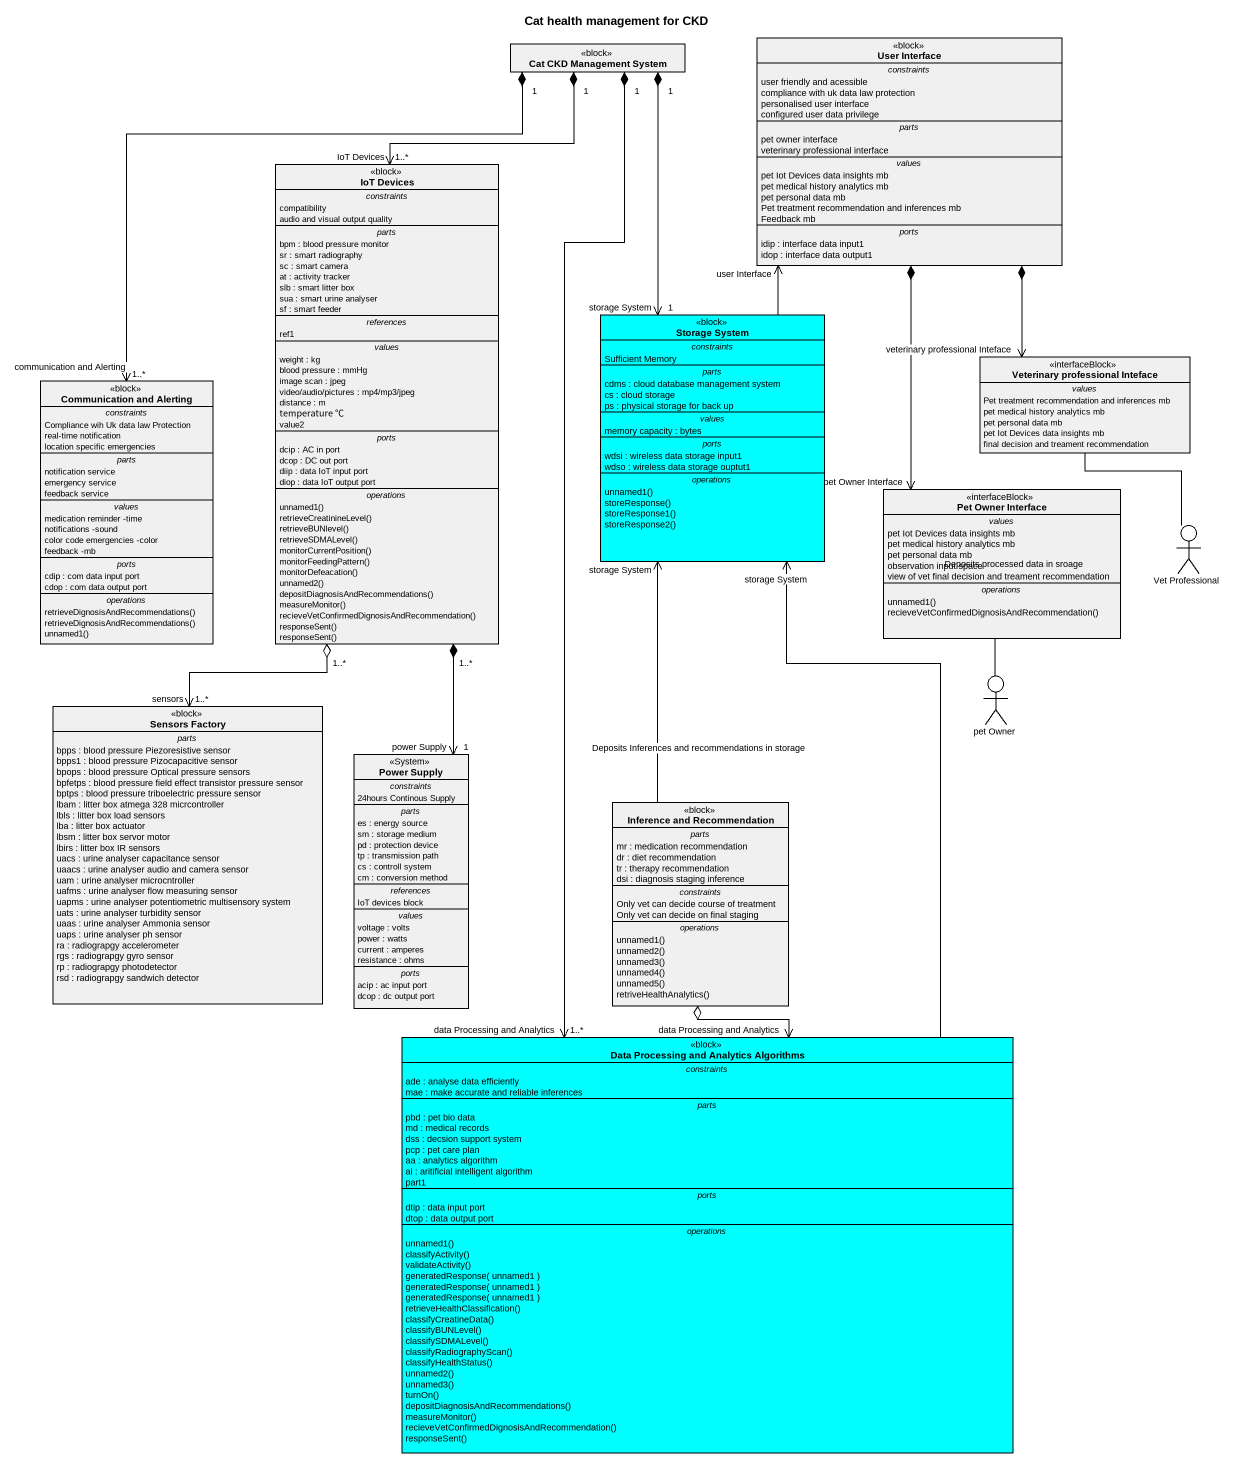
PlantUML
@startuml
title Cat health management for CKD
allowmixing
hide circle
hide empty members
class "Cat CKD Management System" as Cat_CKD_Management_System <<block>> #F0F0F0
class "User Interface" as User_Interface <<block>> #F0F0F0 {
  -- constraints --
  user friendly and acessible
  compliance with uk data law protection
  personalised user interface
  configured user data privilege
  -- parts --
  pet owner interface
  veterinary professional interface
  -- values --
  pet Iot Devices data insights mb
  pet medical history analytics mb
  pet personal data mb
  Pet treatment recommendation and inferences mb
  Feedback mb
  -- ports --
  idip : interface data input1
  idop : interface data output1
}
class "IoT Devices" as IoT_Devices <<block>> #F0F0F0 {
  -- constraints --
  compatibility
  audio and visual output quality
  -- parts --
  bpm : blood pressure monitor
  sr : smart radiography
  sc : smart camera
  at : activity tracker
  slb : smart litter box
  sua : smart urine analyser
  sf : smart feeder
  -- references --
  ref1
  -- values --
  weight : kg
  blood pressure : mmHg
  image scan : jpeg
  video/audio/pictures : mp4/mp3/jpeg
  distance : m
  temperature ℃
  value2
  -- ports --
  dcip : AC in port
  dcop : DC out port
  diip : data IoT input port
  diop : data IoT output port
  -- operations --
  unnamed1()
  retrieveCreatinineLevel()
  retrieveBUNlevel()
  retrieveSDMALevel()
  monitorCurrentPosition()
  monitorFeedingPattern()
  monitorDefeacation()
  unnamed2()
  depositDiagnosisAndRecommendations()
  measureMonitor()
  recieveVetConfirmedDignosisAndRecommendation()
  responseSent()
  responseSent()
}
class "Storage System" as Storage_System <<block>> #00FFFF {
  -- constraints --
  Sufficient Memory
  -- parts --
  cdms : cloud database management system
  cs : cloud storage
  ps : physical storage for back up
  -- values --
  memory capacity : bytes
  -- ports --
  wdsi : wireless data storage input1
  wdso : wireless data storage ouptut1
  -- operations --
  unnamed1()
  storeResponse()
  storeResponse1()
  storeResponse2()
}
class "Veterinary professional Inteface" as Veterinary_professional <<interfaceBlock>> #F0F0F0 {
  -- values --
  Pet treatment recommendation and inferences mb
  pet medical history analytics mb
  pet personal data mb
  pet Iot Devices data insights mb
  final decision and treament recommendation
}
class "Communication and Alerting" as Communication_and_Alerting <<block>> #F0F0F0 {
  -- constraints --
  Compliance wih Uk data law Protection
  real-time notification
  location specific emergencies
  -- parts --
  notification service
  emergency service
  feedback service
  -- values --
  medication reminder -time
  notifications -sound
  color code emergencies -color
  feedback -mb
  -- ports --
  cdip : com data input port
  cdop : com data output port
  -- operations --
  retrieveDignosisAndRecommendations()
  retrieveDignosisAndRecommendations()
  unnamed1()
}
class "Pet Owner Interface" as Pet_Owner_Interface <<interfaceBlock>> #F0F0F0 {
  -- values --
  pet Iot Devices data insights mb
  pet medical history analytics mb
  pet personal data mb
  observation input space
  view of vet final decision and treament recommendation
  -- operations --
  unnamed1()
  recieveVetConfirmedDignosisAndRecommendation()
}
actor "Vet Professional" as Vet_Professional
class "Sensors Factory" as Sensors_Factory <<block>> #F0F0F0 {
  -- parts --
  bpps : blood pressure Piezoresistive sensor
  bpps1 : blood pressure Pizocapacitive sensor
  bpops : blood pressure Optical pressure sensors
  bpfetps : blood pressure field effect transistor pressure sensor
  bptps : blood pressure triboelectric pressure sensor
  lbam : litter box atmega 328 micrcontroller
  lbls : litter box load sensors
  lba : litter box actuator
  lbsm : litter box servor motor
  lbirs : litter box IR sensors
  uacs : urine analyser capacitance sensor
  uaacs : urine analyser audio and camera sensor
  uam : urine analyser microcntroller
  uafms : urine analyser flow measuring sensor
  uapms : urine analyser potentiometric multisensory system
  uats : urine analyser turbidity sensor
  uaas : urine analyser Ammonia sensor
  uaps : urine analyser ph sensor
  ra : radiograpgy accelerometer
  rgs : radiograpgy gyro sensor
  rp : radiograpgy photodetector
  rsd : radiograpgy sandwich detector
}
actor "pet Owner" as pet_Owner
class "Power Supply" as Power_Supply <<System>> #F0F0F0 {
  -- constraints --
  24hours Continous Supply
  -- parts --
  es : energy source
  sm : storage medium
  pd : protection device
  tp : transmission path
  cs : controll system
  cm : conversion method
  -- references --
  IoT devices block
  -- values --
  voltage : volts
  power : watts
  current : amperes
  resistance : ohms
  -- ports --
  acip : ac input port
  dcop : dc output port
}
class "Inference and Recommendation" as Inference_and_Recommendation <<block>> #F0F0F0 {
  -- parts --
  mr : medication recommendation
  dr : diet recommendation
  tr : therapy recommendation
  dsi : diagnosis staging inference
  -- constraints --
  Only vet can decide course of treatment
  Only vet can decide on final staging
  -- operations --
  unnamed1()
  unnamed2()
  unnamed3()
  unnamed4()
  unnamed5()
  retriveHealthAnalytics()
}
class "Data Processing and Analytics Algorithms" as Data_Processing_and <<block>> #00FFFF {
  -- constraints --
  ade : analyse data efficiently
  mae : make accurate and reliable inferences
  -- parts --
  pbd : pet bio data
  md : medical records
  dss : decsion support system
  pcp : pet care plan
  aa : analytics algorithm
  ai : aritificial intelligent algorithm
  part1
  -- ports --
  dtip : data input port
  dtop : data output port
  -- operations --
  unnamed1()
  classifyActivity()
  validateActivity()
  generatedResponse( unnamed1 )
  generatedResponse( unnamed1 )
  generatedResponse( unnamed1 )
  retrieveHealthClassification()
  classifyCreatineData()
  classifyBUNLevel()
  classifySDMALevel()
  classifyRadiographyScan()
  classifyHealthStatus()
  unnamed2()
  unnamed3()
  turnOn()
  depositDiagnosisAndRecommendations()
  measureMonitor()
  recieveVetConfirmedDignosisAndRecommendation()
  responseSent()
}
Cat_CKD_Management_System "1" *--> "IoT Devices\n1..*" IoT_Devices
Cat_CKD_Management_System "1" *--> "storage System\n1" Storage_System
Cat_CKD_Management_System "1" *--> "communication and Alerting\n1..*" Communication_and_Alerting
Cat_CKD_Management_System "1" *--> "data Processing and Analytics\n1..*" Data_Processing_and
User_Interface *--> "veterinary professional Inteface" Veterinary_professional
User_Interface *--> "pet Owner Interface" Pet_Owner_Interface
IoT_Devices "1..*" o--> "sensors\n1..*" Sensors_Factory
IoT_Devices "1..*" *--> "power Supply\n1" Power_Supply
Storage_System -up-> "user Interface" User_Interface
Vet_Professional -up- Veterinary_professional
pet_Owner -up- Pet_Owner_Interface
Inference_and_Recommendation -up-> "storage System" Storage_System : Deposits Inferences and recommendations in storage
Inference_and_Recommendation o--> "data Processing and Analytics" Data_Processing_and
Data_Processing_and -up-> "storage System" Storage_System : Deposits processed data in sroage
@enduml
